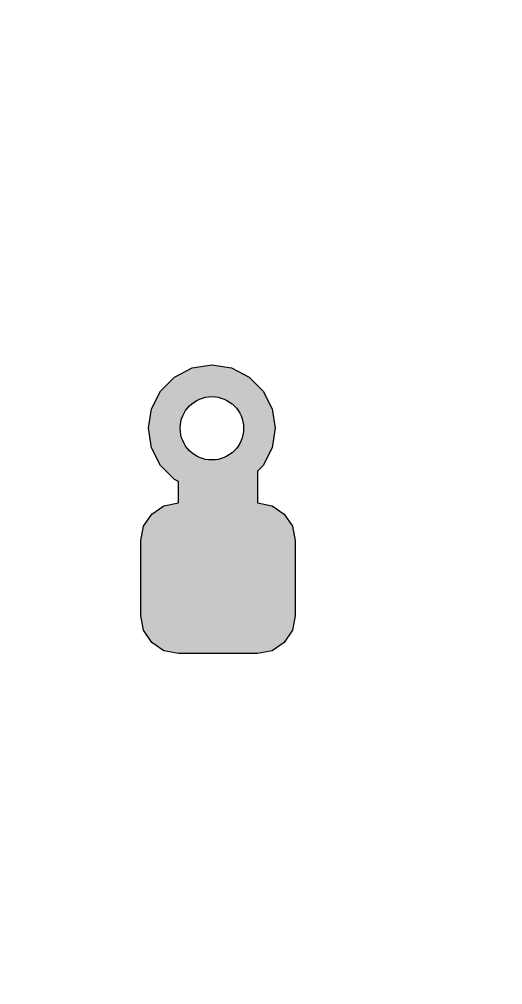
# Model space of a CAD drawing. Header units: millimetres. Extents: x -3894 to -3474, y -291 to 6.
# Drawn here: x -3798.46 to -3795.41, y -86.24 to -80.15 of the extents above; entities that cross this region are included whole.
import ezdxf

# ---------------------------------------------------------------- set-up
doc = ezdxf.new("R2010")
doc.units = ezdxf.units.MM
doc.layers.add('BLACK', color=7, linetype='Continuous')

msp = doc.modelspace()

# ---------------------------------------------------------------- hatches: boundary and pattern name
h = msp.add_hatch(color=256)
h.dxf.hatch_style = 1
h.paths.add_polyline_path([(-3796.7208, -83.4361), (-3796.7389, -83.3452), (-3796.7904, -83.2682), (-3796.8674, -83.2167), (-3796.9583, -83.1986), (-3796.9583, -82.9974), (-3796.9234, -82.9625), (-3796.8666, -82.851), (-3796.8471, -82.7274), (-3796.8666, -82.6038), (-3796.9234, -82.4923), (-3797.0119, -82.4038), (-3797.1234, -82.347), (-3797.2471, -82.3274), (-3797.3707, -82.347), (-3797.4822, -82.4038), (-3797.5707, -82.4923), (-3797.6275, -82.6038), (-3797.6471, -82.7274), (-3797.6275, -82.851), (-3797.5707, -82.9625), (-3797.4822, -83.051), (-3797.4583, -83.0631), (-3797.4583, -83.1986), (-3797.5492, -83.2167), (-3797.6262, -83.2682), (-3797.6777, -83.3452), (-3797.6958, -83.4361), (-3797.6958, -83.9111), (-3797.6777, -84.002), (-3797.6262, -84.0791), (-3797.5492, -84.1306), (-3797.4583, -84.1486), (-3796.9583, -84.1486), (-3796.8674, -84.1306), (-3796.7904, -84.0791), (-3796.7389, -84.002), (-3796.7208, -83.9111)])
h.paths.add_polyline_path([(-3797.4471, -82.7274, -1), (-3797.0471, -82.7274, -1)], flags=16)
h.paths.add_polyline_path([(-3778.6331, -81.0844), (-3779.4209, -81.0844), (-3781.048, -79.4573), (-3781.0707, -79.4387), (-3781.1248, -79.4163), (-3781.1541, -79.4134), (-3795.1669, -79.4134), (-3797.3916, -77.1887), (-3797.3916, -76.6384), (-3797.2916, -76.6384), (-3797.2007, -76.6203), (-3797.1236, -76.5688), (-3797.0721, -76.4918), (-3797.0541, -76.4009), (-3797.0541, -75.9259), (-3797.0721, -75.835), (-3797.1236, -75.7579), (-3797.2007, -75.7065), (-3797.2916, -75.6884), (-3797.3416, -75.6884), (-3797.3416, -75.0384), (-3797.1916, -75.0384), (-3797.1007, -75.0203), (-3797.0236, -74.9688), (-3796.9721, -74.8918), (-3796.9541, -74.8009), (-3796.9541, -74.3259), (-3796.9686, -74.2526), (-3796.873, -74.1569), (-3796.8543, -74.1342), (-3796.8434, -74.1079), (-3796.8319, -74.0801), (-3796.8291, -74.0509), (-3796.8291, -73.4934), (-3796.8166, -73.4934), (-3796.7544, -73.481), (-3796.7016, -73.4458), (-3796.6664, -73.3931), (-3796.6541, -73.3309), (-3796.6541, -72.0959), (-3796.6664, -72.0337), (-3796.7016, -71.981), (-3796.7544, -71.9458), (-3796.8166, -71.9334), (-3797.1416, -71.9334), (-3797.2037, -71.9458), (-3797.2565, -71.981), (-3797.2917, -72.0337), (-3797.3041, -72.0959), (-3797.3041, -73.3309), (-3797.2917, -73.3931), (-3797.2565, -73.4458), (-3797.2037, -73.481), (-3797.1416, -73.4934), (-3797.1291, -73.4934), (-3797.1291, -73.9887), (-3797.2287, -74.0884), (-3797.7916, -74.0884), (-3797.8824, -74.1065), (-3797.9595, -74.1579), (-3798.011, -74.235), (-3798.0291, -74.3259), (-3798.0291, -74.8009), (-3798.011, -74.8918), (-3797.9595, -74.9688), (-3797.8824, -75.0203), (-3797.7916, -75.0384), (-3797.6416, -75.0384), (-3797.6416, -75.6884), (-3797.7916, -75.6884), (-3797.8824, -75.7065), (-3797.9595, -75.7579), (-3798.011, -75.835), (-3798.0291, -75.9259), (-3798.0291, -76.4009), (-3798.011, -76.4918), (-3797.9595, -76.5688), (-3797.8824, -76.6203), (-3797.7916, -76.6384), (-3797.6916, -76.6384), (-3797.6916, -77.2509), (-3797.6887, -77.2801), (-3797.681, -77.2988), (-3797.6663, -77.3342), (-3797.6476, -77.3569), (-3795.3351, -79.6694), (-3795.3124, -79.6881), (-3795.2583, -79.7105), (-3795.2291, -79.7134), (-3781.2162, -79.7134), (-3779.6331, -81.2965), (-3779.6331, -82.0844), (-3778.6331, -82.0844)])

# ---------------------------------------------------------------- linework, layer by layer
at = {"layer": 'BLACK', "linetype": 'Continuous'}
for p, q in [((-3797.3707, -82.347), (-3797.2471, -82.3274)), ((-3797.3707, -82.347), (-3797.2471, -82.3274)), ((-3797.2471, -82.3274), (-3797.1234, -82.347)), ((-3797.2471, -82.3274), (-3797.1234, -82.347)), ((-3797.5707, -82.4923), (-3797.4822, -82.4038)), ((-3797.5707, -82.4923), (-3797.4822, -82.4038)), ((-3797.4822, -82.4038), (-3797.3707, -82.347)), ((-3797.4822, -82.4038), (-3797.3707, -82.347)), ((-3797.1234, -82.347), (-3797.0119, -82.4038)), ((-3797.1234, -82.347), (-3797.0119, -82.4038)), ((-3797.0119, -82.4038), (-3796.9234, -82.4923)), ((-3797.0119, -82.4038), (-3796.9234, -82.4923)), ((-3797.6275, -82.6038), (-3797.5707, -82.4923)), ((-3797.6275, -82.6038), (-3797.5707, -82.4923)), ((-3796.9234, -82.4923), (-3796.8666, -82.6038)), ((-3796.9234, -82.4923), (-3796.8666, -82.6038)), ((-3797.6471, -82.7274), (-3797.6275, -82.6038)), ((-3797.6471, -82.7274), (-3797.6275, -82.6038)), ((-3796.8666, -82.6038), (-3796.8471, -82.7274)), ((-3796.8666, -82.6038), (-3796.8471, -82.7274)), ((-3797.6275, -82.851), (-3797.6471, -82.7274)), ((-3797.6275, -82.851), (-3797.6471, -82.7274)), ((-3796.8471, -82.7274), (-3796.8666, -82.851)), ((-3796.8471, -82.7274), (-3796.8666, -82.851)), ((-3797.5707, -82.9625), (-3797.6275, -82.851)), ((-3797.5707, -82.9625), (-3797.6275, -82.851)), ((-3796.8666, -82.851), (-3796.9234, -82.9625)), ((-3796.8666, -82.851), (-3796.9234, -82.9625)), ((-3797.4822, -83.051), (-3797.5707, -82.9625)), ((-3797.4822, -83.051), (-3797.5707, -82.9625)), ((-3796.9234, -82.9625), (-3796.9583, -82.9974)), ((-3796.9234, -82.9625), (-3796.9583, -82.9974)), ((-3796.9583, -82.9974), (-3796.9583, -83.1986)), ((-3796.9583, -82.9974), (-3796.9583, -83.1986)), ((-3797.4583, -83.0631), (-3797.4822, -83.051)), ((-3797.4583, -83.0631), (-3797.4822, -83.051)), ((-3797.4583, -83.1986), (-3797.4583, -83.0631)), ((-3797.4583, -83.1986), (-3797.4583, -83.0631)), ((-3797.6262, -83.2682), (-3797.5492, -83.2167)), ((-3797.6262, -83.2682), (-3797.5492, -83.2167)), ((-3797.5492, -83.2167), (-3797.4583, -83.1986)), ((-3797.5492, -83.2167), (-3797.4583, -83.1986)), ((-3796.9583, -83.1986), (-3796.8674, -83.2167)), ((-3796.9583, -83.1986), (-3796.8674, -83.2167)), ((-3796.8674, -83.2167), (-3796.7904, -83.2682)), ((-3796.8674, -83.2167), (-3796.7904, -83.2682)), ((-3797.6777, -83.3452), (-3797.6262, -83.2682)), ((-3797.6777, -83.3452), (-3797.6262, -83.2682)), ((-3796.7904, -83.2682), (-3796.7389, -83.3452)), ((-3796.7904, -83.2682), (-3796.7389, -83.3452)), ((-3797.6958, -83.4361), (-3797.6777, -83.3452)), ((-3797.6958, -83.4361), (-3797.6777, -83.3452)), ((-3796.7389, -83.3452), (-3796.7208, -83.4361)), ((-3796.7389, -83.3452), (-3796.7208, -83.4361)), ((-3797.6958, -83.9111), (-3797.6958, -83.4361)), ((-3797.6958, -83.9111), (-3797.6958, -83.4361)), ((-3796.7208, -83.4361), (-3796.7208, -83.9111)), ((-3796.7208, -83.4361), (-3796.7208, -83.9111)), ((-3797.6777, -84.002), (-3797.6958, -83.9111)), ((-3797.6777, -84.002), (-3797.6958, -83.9111)), ((-3796.7208, -83.9111), (-3796.7389, -84.002)), ((-3796.7208, -83.9111), (-3796.7389, -84.002)), ((-3797.6262, -84.0791), (-3797.6777, -84.002)), ((-3797.6262, -84.0791), (-3797.6777, -84.002)), ((-3796.7389, -84.002), (-3796.7904, -84.0791)), ((-3796.7389, -84.002), (-3796.7904, -84.0791)), ((-3797.5492, -84.1306), (-3797.6262, -84.0791)), ((-3797.5492, -84.1306), (-3797.6262, -84.0791)), ((-3796.7904, -84.0791), (-3796.8674, -84.1306)), ((-3796.7904, -84.0791), (-3796.8674, -84.1306)), ((-3797.4583, -84.1486), (-3797.5492, -84.1306)), ((-3797.4583, -84.1486), (-3797.5492, -84.1306)), ((-3796.9583, -84.1486), (-3797.4583, -84.1486)), ((-3796.9583, -84.1486), (-3797.4583, -84.1486)), ((-3796.8674, -84.1306), (-3796.9583, -84.1486)), ((-3796.8674, -84.1306), (-3796.9583, -84.1486))]:
    msp.add_line(p, q, dxfattribs=at)
at = {"layer": 'BLACK'}
msp.add_circle((-3797.2471, -82.7274), 0.2, dxfattribs=at)
msp.add_circle((-3797.2471, -82.7274), 0.2, dxfattribs=at)
msp.add_arc((-3808.5785, -86.2377), 33.5, 0, 180, dxfattribs=at)
msp.add_arc((-3808.5785, -86.2377), 33.5, 0, 180, dxfattribs=at)

doc.saveas('drawing.dxf')
